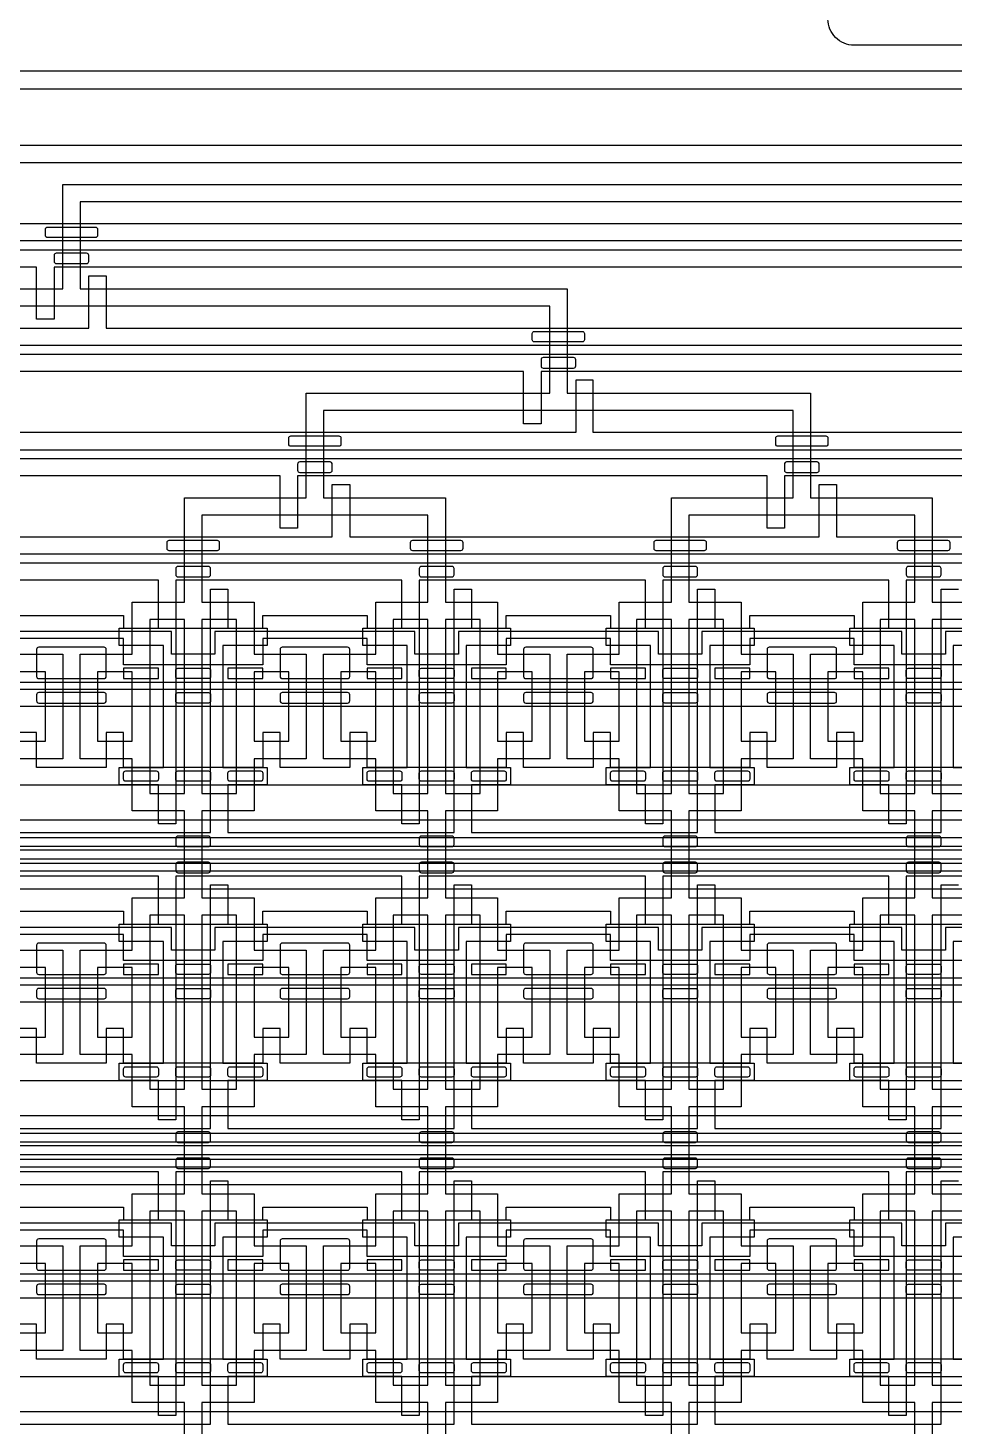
# Model space of a CAD drawing. Extents: x 0 to 194465, y -118660 to 40475.
# Drawn here: x 24062 to 29387, y 18188 to 26222 of the extents above; entities that cross this region are included whole.
import ezdxf

# ---------------------------------------------------------------- set-up
doc = ezdxf.new("R2010")
doc.units = 13
for name, color, linetype in [('Control 1 - Push up', 6, 'Continuous'), ('Control 2 - Push down', 1, 'Continuous'), ('Flow', 5, 'Continuous')]:
    doc.layers.add(name, color=color, linetype=linetype)

msp = doc.modelspace()

# ---------------------------------------------------------------- linework, layer by layer
at = {"layer": 'Control 1 - Push up'}
for points in [[(21212.5, 22846.1), (21812.5, 22846.1), (21812.5, 22773.1), (22612.5, 22773.1), (22612.5, 22846.1), (23212.5, 22846.1), (23212.5, 22773.1), (24012.5, 22773.1), (24012.5, 22846.1), (24612.5, 22846.1), (24612.5, 22773.1), (25412.5, 22773.1), (25412.5, 22846.1), (26012.5, 22846.1), (26012.5, 22773.1), (26812.5, 22773.1), (26812.5, 22846.1), (27412.5, 22846.1), (27412.5, 22773.1), (28212.5, 22773.1), (28212.5, 22846.1), (28812.5, 22846.1), (28812.5, 22773.1), (29612.5, 22773.1)], [(30487.5, 22753.1), (29337.5, 22753.1), (29337.5, 22623.1), (29087.5, 22623.1), (29087.5, 22753.1), (27937.5, 22753.1), (27937.5, 22623.1), (27687.5, 22623.1), (27687.5, 22753.1), (26537.5, 22753.1), (26537.5, 22623.1), (26287.5, 22623.1), (26287.5, 22753.1), (25137.5, 22753.1), (25137.5, 22623.1), (24887.5, 22623.1), (24887.5, 22753.1), (23737.5, 22753.1)], [(29612.5, 22563.1), (28812.5, 22563.1), (28812.5, 22713.1), (28212.5, 22713.1), (28212.5, 22563.1), (27412.5, 22563.1), (27412.5, 22713.1), (26812.5, 22713.1), (26812.5, 22563.1), (26012.5, 22563.1), (26012.5, 22713.1), (25412.5, 22713.1), (25412.5, 22563.1), (24612.5, 22563.1), (24612.5, 22713.1), (24012.5, 22713.1), (24012.5, 22563.1), (23212.5, 22563.1), (23212.5, 22713.1), (22612.5, 22713.1), (22612.5, 22563.1), (21812.5, 22563.1), (21812.5, 22713.1), (21212.5, 22713.1)], [(18062.5, 22463.1), (41862.5, 22463.1)], [(18162.5, 22423.1), (41762.5, 22423.1), (44962.5, 22423.1), (44962.5, 22323.1), (41662.5, 22323.1), (18262.5, 22323.1)], [(29612.5, 21973.1), (28812.5, 21973.1), (28812.5, 22173.1), (28712.5, 22173.1), (28712.5, 21973.1), (28312.5, 21973.1), (28312.5, 22173.1), (28212.5, 22173.1), (28212.5, 21973.1), (27412.5, 21973.1), (27412.5, 22173.1), (27312.5, 22173.1), (27312.5, 21973.1), (26912.5, 21973.1), (26912.5, 22173.1), (26812.5, 22173.1), (26812.5, 21973.1), (26012.5, 21973.1), (26012.5, 22173.1), (25912.5, 22173.1), (25912.5, 21973.1), (25512.5, 21973.1), (25512.5, 22173.1), (25412.5, 22173.1), (25412.5, 21973.1), (24612.5, 21973.1), (24612.5, 22173.1), (24512.5, 22173.1), (24512.5, 21973.1), (24112.5, 21973.1), (24112.5, 22173.1), (24012.5, 22173.1)], [(18462.5, 21873.1), (41262.5, 21873.1)], [(18462.5, 20173.1), (41962.5, 20173.1), (41962.5, 21670.6), (18462.5, 21670.6)], [(18362.5, 21570.6), (41862.5, 21570.6)], [(18262.5, 21520.6), (41762.5, 21520.6), (41762.5, 20623.1), (18262.5, 20623.1)], [(18062.5, 20763.1), (41562.5, 20763.1), (41562.5, 21376.1), (18062.5, 21376.1)], [(18162.5, 20723.1), (41662.5, 20723.1), (41662.5, 20723.1), (41662.5, 21420.6), (18162.5, 21420.6)], [(17962.5, 21276.1), (41462.5, 21276.1)], [(21212.5, 21146.1), (21812.5, 21146.1), (21812.5, 21073.1), (22612.5, 21073.1), (22612.5, 21146.1), (23212.5, 21146.1), (23212.5, 21073.1), (24012.5, 21073.1), (24012.5, 21146.1), (24612.5, 21146.1), (24612.5, 21073.1), (25412.5, 21073.1), (25412.5, 21146.1), (26012.5, 21146.1), (26012.5, 21073.1), (26812.5, 21073.1), (26812.5, 21146.1), (27412.5, 21146.1), (27412.5, 21073.1), (28212.5, 21073.1), (28212.5, 21146.1), (28812.5, 21146.1), (28812.5, 21073.1), (29612.5, 21073.1)], [(30487.5, 21053.1), (29337.5, 21053.1), (29337.5, 20923.1), (29087.5, 20923.1), (29087.5, 21053.1), (27937.5, 21053.1), (27937.5, 20923.1), (27687.5, 20923.1), (27687.5, 21053.1), (26537.5, 21053.1), (26537.5, 20923.1), (26287.5, 20923.1), (26287.5, 21053.1), (25137.5, 21053.1), (25137.5, 20923.1), (24887.5, 20923.1), (24887.5, 21053.1), (23737.5, 21053.1)], [(29612.5, 20863.1), (28812.5, 20863.1), (28812.5, 21013.1), (28212.5, 21013.1), (28212.5, 20863.1), (27412.5, 20863.1), (27412.5, 21013.1), (26812.5, 21013.1), (26812.5, 20863.1), (26012.5, 20863.1), (26012.5, 21013.1), (25412.5, 21013.1), (25412.5, 20863.1), (24612.5, 20863.1), (24612.5, 21013.1), (24012.5, 21013.1), (24012.5, 20863.1), (23212.5, 20863.1), (23212.5, 21013.1), (22612.5, 21013.1), (22612.5, 20863.1), (21812.5, 20863.1), (21812.5, 21013.1), (21212.5, 21013.1)], [(29612.5, 20273.1), (28812.5, 20273.1), (28812.5, 20473.1), (28712.5, 20473.1), (28712.5, 20273.1), (28312.5, 20273.1), (28312.5, 20473.1), (28212.5, 20473.1), (28212.5, 20273.1), (27412.5, 20273.1), (27412.5, 20473.1), (27312.5, 20473.1), (27312.5, 20273.1), (26912.5, 20273.1), (26912.5, 20473.1), (26812.5, 20473.1), (26812.5, 20273.1), (26012.5, 20273.1), (26012.5, 20473.1), (25912.5, 20473.1), (25912.5, 20273.1), (25512.5, 20273.1), (25512.5, 20473.1), (25412.5, 20473.1), (25412.5, 20273.1), (24612.5, 20273.1), (24612.5, 20473.1), (24512.5, 20473.1), (24512.5, 20273.1), (24112.5, 20273.1), (24112.5, 20473.1), (24012.5, 20473.1)], [(18462.5, 18473.1), (41962.5, 18473.1), (41962.5, 19970.6), (18462.5, 19970.6)], [(18362.5, 19870.6), (41862.5, 19870.6)], [(18262.5, 19820.6), (41762.5, 19820.6), (41762.5, 18923.1), (18262.5, 18923.1)], [(18162.5, 19023.1), (41662.5, 19023.1), (41662.5, 19720.6), (18162.5, 19720.6)], [(18062.5, 19063.1), (41562.5, 19063.1), (41562.5, 19063.1), (41562.5, 19676.1), (18062.5, 19676.1)], [(17962.5, 19576.1), (41462.5, 19576.1)], [(21212.5, 19446.1), (21812.5, 19446.1), (21812.5, 19373.1), (22612.5, 19373.1), (22612.5, 19446.1), (23212.5, 19446.1), (23212.5, 19373.1), (24012.5, 19373.1), (24012.5, 19446.1), (24612.5, 19446.1), (24612.5, 19373.1), (25412.5, 19373.1), (25412.5, 19446.1), (26012.5, 19446.1), (26012.5, 19373.1), (26812.5, 19373.1), (26812.5, 19446.1), (27412.5, 19446.1), (27412.5, 19373.1), (28212.5, 19373.1), (28212.5, 19446.1), (28812.5, 19446.1), (28812.5, 19373.1), (29612.5, 19373.1)], [(29612.5, 19163.1), (28812.5, 19163.1), (28812.5, 19313.1), (28212.5, 19313.1), (28212.5, 19163.1), (27412.5, 19163.1), (27412.5, 19313.1), (26812.5, 19313.1), (26812.5, 19163.1), (26012.5, 19163.1), (26012.5, 19313.1), (25412.5, 19313.1), (25412.5, 19163.1), (24612.5, 19163.1), (24612.5, 19313.1), (24012.5, 19313.1), (24012.5, 19163.1), (23212.5, 19163.1), (23212.5, 19313.1), (22612.5, 19313.1), (22612.5, 19163.1), (21812.5, 19163.1), (21812.5, 19313.1), (21212.5, 19313.1)], [(30487.5, 19353.1), (29337.5, 19353.1), (29337.5, 19223.1), (29087.5, 19223.1), (29087.5, 19353.1), (27937.5, 19353.1), (27937.5, 19223.1), (27687.5, 19223.1), (27687.5, 19353.1), (26537.5, 19353.1), (26537.5, 19223.1), (26287.5, 19223.1), (26287.5, 19353.1), (25137.5, 19353.1), (25137.5, 19223.1), (24887.5, 19223.1), (24887.5, 19353.1), (23737.5, 19353.1)], [(29612.5, 18573.1), (28812.5, 18573.1), (28812.5, 18773.1), (28712.5, 18773.1), (28712.5, 18573.1), (28312.5, 18573.1), (28312.5, 18773.1), (28212.5, 18773.1), (28212.5, 18573.1), (27412.5, 18573.1), (27412.5, 18773.1), (27312.5, 18773.1), (27312.5, 18573.1), (26912.5, 18573.1), (26912.5, 18773.1), (26812.5, 18773.1), (26812.5, 18573.1), (26012.5, 18573.1), (26012.5, 18773.1), (25912.5, 18773.1), (25912.5, 18573.1), (25512.5, 18573.1), (25512.5, 18773.1), (25412.5, 18773.1), (25412.5, 18573.1), (24612.5, 18573.1), (24612.5, 18773.1), (24512.5, 18773.1), (24512.5, 18573.1), (24112.5, 18573.1), (24112.5, 18773.1), (24012.5, 18773.1)], [(18462.5, 16773.1), (41962.5, 16773.1), (41962.5, 18270.6), (18462.5, 18270.6)]]:
    msp.add_lwpolyline(points, dxfattribs=at)
for points in [[(24512.5, 22650.6, 0.414214), (24500, 22663.1), (24125, 22663.1, 0.414214), (24112.5, 22650.6), (24112.5, 22495.6, 0.414214), (24125, 22483.1), (24500, 22483.1, 0.414214), (24512.5, 22495.6)], [(25912.5, 22650.6, 0.414214), (25900, 22663.1), (25525, 22663.1, 0.414214), (25512.5, 22650.6), (25512.5, 22495.6, 0.414214), (25525, 22483.1), (25900, 22483.1, 0.414214), (25912.5, 22495.6)], [(27312.5, 22650.6, 0.414214), (27300, 22663.1), (26925, 22663.1, 0.414214), (26912.5, 22650.6), (26912.5, 22495.6, 0.414214), (26925, 22483.1), (27300, 22483.1, 0.414214), (27312.5, 22495.6)], [(28712.5, 22650.6, 0.414214), (28700, 22663.1), (28325, 22663.1, 0.414214), (28312.5, 22650.6), (28312.5, 22495.6, 0.414214), (28325, 22483.1), (28700, 22483.1, 0.414214), (28712.5, 22495.6)], [(24925, 22483.1, -0.414214), (24912.5, 22495.6), (24912.5, 22530.6, -0.414214), (24925, 22543.1), (25100, 22543.1, -0.414214), (25112.5, 22530.6), (25112.5, 22495.6, -0.414214), (25100, 22483.1)], [(26325, 22483.1, -0.414214), (26312.5, 22495.6), (26312.5, 22530.6, -0.414214), (26325, 22543.1), (26500, 22543.1, -0.414214), (26512.5, 22530.6), (26512.5, 22495.6, -0.414214), (26500, 22483.1)], [(27725, 22483.1, -0.414214), (27712.5, 22495.6), (27712.5, 22530.6, -0.414214), (27725, 22543.1), (27900, 22543.1, -0.414214), (27912.5, 22530.6), (27912.5, 22495.6, -0.414214), (27900, 22483.1)], [(29125, 22483.1, -0.414214), (29112.5, 22495.6), (29112.5, 22530.6, -0.414214), (29125, 22543.1), (29300, 22543.1, -0.414214), (29312.5, 22530.6), (29312.5, 22495.6, -0.414214), (29300, 22483.1)], [(24125, 22343.1), (24500, 22343.1, 0.414214), (24512.5, 22355.6), (24512.5, 22390.6, 0.414214), (24500, 22403.1), (24125, 22403.1, 0.414214), (24112.5, 22390.6), (24112.5, 22355.6, 0.414214)], [(24925, 22343.1, -0.414214), (24912.5, 22355.6), (24912.5, 22390.6, -0.414214), (24925, 22403.1), (25100, 22403.1, -0.414214), (25112.5, 22390.6), (25112.5, 22355.6, -0.414214), (25100, 22343.1)], [(25525, 22343.1), (25900, 22343.1, 0.414214), (25912.5, 22355.6), (25912.5, 22390.6, 0.414214), (25900, 22403.1), (25525, 22403.1, 0.414214), (25512.5, 22390.6), (25512.5, 22355.6, 0.414214)], [(26325, 22343.1, -0.414214), (26312.5, 22355.6), (26312.5, 22390.6, -0.414214), (26325, 22403.1), (26500, 22403.1, -0.414214), (26512.5, 22390.6), (26512.5, 22355.6, -0.414214), (26500, 22343.1)], [(26925, 22343.1), (27300, 22343.1, 0.414214), (27312.5, 22355.6), (27312.5, 22390.6, 0.414214), (27300, 22403.1), (26925, 22403.1, 0.414214), (26912.5, 22390.6), (26912.5, 22355.6, 0.414214)], [(27725, 22343.1, -0.414214), (27712.5, 22355.6), (27712.5, 22390.6, -0.414214), (27725, 22403.1), (27900, 22403.1, -0.414214), (27912.5, 22390.6), (27912.5, 22355.6, -0.414214), (27900, 22343.1)], [(28325, 22343.1), (28700, 22343.1, 0.414214), (28712.5, 22355.6), (28712.5, 22390.6, 0.414214), (28700, 22403.1), (28325, 22403.1, 0.414214), (28312.5, 22390.6), (28312.5, 22355.6, 0.414214)], [(29125, 22343.1, -0.414214), (29112.5, 22355.6), (29112.5, 22390.6, -0.414214), (29125, 22403.1), (29300, 22403.1, -0.414214), (29312.5, 22390.6), (29312.5, 22355.6, -0.414214), (29300, 22343.1)], [(24625, 21893.1, -0.414214), (24612.5, 21905.6), (24612.5, 21940.6, -0.414214), (24625, 21953.1), (24800, 21953.1, -0.414214), (24812.5, 21940.6), (24812.5, 21905.6, -0.414214), (24800, 21893.1)], [(24925, 21893.1, -0.414214), (24912.5, 21905.6), (24912.5, 21940.6, -0.414214), (24925, 21953.1), (25100, 21953.1, -0.414214), (25112.5, 21940.6), (25112.5, 21905.6, -0.414214), (25100, 21893.1)], [(25225, 21893.1, -0.414214), (25212.5, 21905.6), (25212.5, 21940.6, -0.414214), (25225, 21953.1), (25400, 21953.1, -0.414214), (25412.5, 21940.6), (25412.5, 21905.6, -0.414214), (25400, 21893.1)], [(26025, 21893.1, -0.414214), (26012.5, 21905.6), (26012.5, 21940.6, -0.414214), (26025, 21953.1), (26200, 21953.1, -0.414214), (26212.5, 21940.6), (26212.5, 21905.6, -0.414214), (26200, 21893.1)], [(26325, 21893.1, -0.414214), (26312.5, 21905.6), (26312.5, 21940.6, -0.414214), (26325, 21953.1), (26500, 21953.1, -0.414214), (26512.5, 21940.6), (26512.5, 21905.6, -0.414214), (26500, 21893.1)], [(26625, 21893.1, -0.414214), (26612.5, 21905.6), (26612.5, 21940.6, -0.414214), (26625, 21953.1), (26800, 21953.1, -0.414214), (26812.5, 21940.6), (26812.5, 21905.6, -0.414214), (26800, 21893.1)], [(27425, 21893.1, -0.414214), (27412.5, 21905.6), (27412.5, 21940.6, -0.414214), (27425, 21953.1), (27600, 21953.1, -0.414214), (27612.5, 21940.6), (27612.5, 21905.6, -0.414214), (27600, 21893.1)], [(27725, 21893.1, -0.414214), (27712.5, 21905.6), (27712.5, 21940.6, -0.414214), (27725, 21953.1), (27900, 21953.1, -0.414214), (27912.5, 21940.6), (27912.5, 21905.6, -0.414214), (27900, 21893.1)], [(28025, 21893.1, -0.414214), (28012.5, 21905.6), (28012.5, 21940.6, -0.414214), (28025, 21953.1), (28200, 21953.1, -0.414214), (28212.5, 21940.6), (28212.5, 21905.6, -0.414214), (28200, 21893.1)], [(28825, 21893.1, -0.414214), (28812.5, 21905.6), (28812.5, 21940.6, -0.414214), (28825, 21953.1), (29000, 21953.1, -0.414214), (29012.5, 21940.6), (29012.5, 21905.6, -0.414214), (29000, 21893.1)], [(29125, 21893.1, -0.414214), (29112.5, 21905.6), (29112.5, 21940.6, -0.414214), (29125, 21953.1), (29300, 21953.1, -0.414214), (29312.5, 21940.6), (29312.5, 21905.6, -0.414214), (29300, 21893.1)], [(24512.5, 20950.6, 0.414214), (24500, 20963.1), (24125, 20963.1, 0.414214), (24112.5, 20950.6), (24112.5, 20795.6, 0.414214), (24125, 20783.1), (24500, 20783.1, 0.414214), (24512.5, 20795.6)], [(25912.5, 20950.6, 0.414214), (25900, 20963.1), (25525, 20963.1, 0.414214), (25512.5, 20950.6), (25512.5, 20795.6, 0.414214), (25525, 20783.1), (25900, 20783.1, 0.414214), (25912.5, 20795.6)], [(27312.5, 20950.6, 0.414214), (27300, 20963.1), (26925, 20963.1, 0.414214), (26912.5, 20950.6), (26912.5, 20795.6, 0.414214), (26925, 20783.1), (27300, 20783.1, 0.414214), (27312.5, 20795.6)], [(28712.5, 20950.6, 0.414214), (28700, 20963.1), (28325, 20963.1, 0.414214), (28312.5, 20950.6), (28312.5, 20795.6, 0.414214), (28325, 20783.1), (28700, 20783.1, 0.414214), (28712.5, 20795.6)], [(24925, 20783.1, -0.414214), (24912.5, 20795.6), (24912.5, 20830.6, -0.414214), (24925, 20843.1), (25100, 20843.1, -0.414214), (25112.5, 20830.6), (25112.5, 20795.6, -0.414214), (25100, 20783.1)], [(26325, 20783.1, -0.414214), (26312.5, 20795.6), (26312.5, 20830.6, -0.414214), (26325, 20843.1), (26500, 20843.1, -0.414214), (26512.5, 20830.6), (26512.5, 20795.6, -0.414214), (26500, 20783.1)], [(27725, 20783.1, -0.414214), (27712.5, 20795.6), (27712.5, 20830.6, -0.414214), (27725, 20843.1), (27900, 20843.1, -0.414214), (27912.5, 20830.6), (27912.5, 20795.6, -0.414214), (27900, 20783.1)], [(29125, 20783.1, -0.414214), (29112.5, 20795.6), (29112.5, 20830.6, -0.414214), (29125, 20843.1), (29300, 20843.1, -0.414214), (29312.5, 20830.6), (29312.5, 20795.6, -0.414214), (29300, 20783.1)], [(24125, 20643.1), (24500, 20643.1, 0.414214), (24512.5, 20655.6), (24512.5, 20690.6, 0.414214), (24500, 20703.1), (24125, 20703.1, 0.414214), (24112.5, 20690.6), (24112.5, 20655.6, 0.414214)], [(24925, 20643.1, -0.414214), (24912.5, 20655.6), (24912.5, 20690.6, -0.414214), (24925, 20703.1), (25100, 20703.1, -0.414214), (25112.5, 20690.6), (25112.5, 20655.6, -0.414214), (25100, 20643.1)], [(25525, 20643.1), (25900, 20643.1, 0.414214), (25912.5, 20655.6), (25912.5, 20690.6, 0.414214), (25900, 20703.1), (25525, 20703.1, 0.414214), (25512.5, 20690.6), (25512.5, 20655.6, 0.414214)], [(26325, 20643.1, -0.414214), (26312.5, 20655.6), (26312.5, 20690.6, -0.414214), (26325, 20703.1), (26500, 20703.1, -0.414214), (26512.5, 20690.6), (26512.5, 20655.6, -0.414214), (26500, 20643.1)], [(26925, 20643.1), (27300, 20643.1, 0.414214), (27312.5, 20655.6), (27312.5, 20690.6, 0.414214), (27300, 20703.1), (26925, 20703.1, 0.414214), (26912.5, 20690.6), (26912.5, 20655.6, 0.414214)], [(27725, 20643.1, -0.414214), (27712.5, 20655.6), (27712.5, 20690.6, -0.414214), (27725, 20703.1), (27900, 20703.1, -0.414214), (27912.5, 20690.6), (27912.5, 20655.6, -0.414214), (27900, 20643.1)], [(28325, 20643.1), (28700, 20643.1, 0.414214), (28712.5, 20655.6), (28712.5, 20690.6, 0.414214), (28700, 20703.1), (28325, 20703.1, 0.414214), (28312.5, 20690.6), (28312.5, 20655.6, 0.414214)], [(29125, 20643.1, -0.414214), (29112.5, 20655.6), (29112.5, 20690.6, -0.414214), (29125, 20703.1), (29300, 20703.1, -0.414214), (29312.5, 20690.6), (29312.5, 20655.6, -0.414214), (29300, 20643.1)], [(24625, 20193.1, -0.414214), (24612.5, 20205.6), (24612.5, 20240.6, -0.414214), (24625, 20253.1), (24800, 20253.1, -0.414214), (24812.5, 20240.6), (24812.5, 20205.6, -0.414214), (24800, 20193.1)], [(24925, 20193.1, -0.414214), (24912.5, 20205.6), (24912.5, 20240.6, -0.414214), (24925, 20253.1), (25100, 20253.1, -0.414214), (25112.5, 20240.6), (25112.5, 20205.6, -0.414214), (25100, 20193.1)], [(25225, 20193.1, -0.414214), (25212.5, 20205.6), (25212.5, 20240.6, -0.414214), (25225, 20253.1), (25400, 20253.1, -0.414214), (25412.5, 20240.6), (25412.5, 20205.6, -0.414214), (25400, 20193.1)], [(26025, 20193.1, -0.414214), (26012.5, 20205.6), (26012.5, 20240.6, -0.414214), (26025, 20253.1), (26200, 20253.1, -0.414214), (26212.5, 20240.6), (26212.5, 20205.6, -0.414214), (26200, 20193.1)], [(26325, 20193.1, -0.414214), (26312.5, 20205.6), (26312.5, 20240.6, -0.414214), (26325, 20253.1), (26500, 20253.1, -0.414214), (26512.5, 20240.6), (26512.5, 20205.6, -0.414214), (26500, 20193.1)], [(26625, 20193.1, -0.414214), (26612.5, 20205.6), (26612.5, 20240.6, -0.414214), (26625, 20253.1), (26800, 20253.1, -0.414214), (26812.5, 20240.6), (26812.5, 20205.6, -0.414214), (26800, 20193.1)], [(27425, 20193.1, -0.414214), (27412.5, 20205.6), (27412.5, 20240.6, -0.414214), (27425, 20253.1), (27600, 20253.1, -0.414214), (27612.5, 20240.6), (27612.5, 20205.6, -0.414214), (27600, 20193.1)], [(27725, 20193.1, -0.414214), (27712.5, 20205.6), (27712.5, 20240.6, -0.414214), (27725, 20253.1), (27900, 20253.1, -0.414214), (27912.5, 20240.6), (27912.5, 20205.6, -0.414214), (27900, 20193.1)], [(28025, 20193.1, -0.414214), (28012.5, 20205.6), (28012.5, 20240.6, -0.414214), (28025, 20253.1), (28200, 20253.1, -0.414214), (28212.5, 20240.6), (28212.5, 20205.6, -0.414214), (28200, 20193.1)], [(28825, 20193.1, -0.414214), (28812.5, 20205.6), (28812.5, 20240.6, -0.414214), (28825, 20253.1), (29000, 20253.1, -0.414214), (29012.5, 20240.6), (29012.5, 20205.6, -0.414214), (29000, 20193.1)], [(29125, 20193.1, -0.414214), (29112.5, 20205.6), (29112.5, 20240.6, -0.414214), (29125, 20253.1), (29300, 20253.1, -0.414214), (29312.5, 20240.6), (29312.5, 20205.6, -0.414214), (29300, 20193.1)], [(24512.5, 19250.6, 0.414214), (24500, 19263.1), (24125, 19263.1, 0.414214), (24112.5, 19250.6), (24112.5, 19095.6, 0.414214), (24125, 19083.1), (24500, 19083.1, 0.414214), (24512.5, 19095.6)], [(25912.5, 19250.6, 0.414214), (25900, 19263.1), (25525, 19263.1, 0.414214), (25512.5, 19250.6), (25512.5, 19095.6, 0.414214), (25525, 19083.1), (25900, 19083.1, 0.414214), (25912.5, 19095.6)], [(27312.5, 19250.6, 0.414214), (27300, 19263.1), (26925, 19263.1, 0.414214), (26912.5, 19250.6), (26912.5, 19095.6, 0.414214), (26925, 19083.1), (27300, 19083.1, 0.414214), (27312.5, 19095.6)], [(28712.5, 19250.6, 0.414214), (28700, 19263.1), (28325, 19263.1, 0.414214), (28312.5, 19250.6), (28312.5, 19095.6, 0.414214), (28325, 19083.1), (28700, 19083.1, 0.414214), (28712.5, 19095.6)], [(24925, 19083.1, -0.414214), (24912.5, 19095.6), (24912.5, 19130.6, -0.414214), (24925, 19143.1), (25100, 19143.1, -0.414214), (25112.5, 19130.6), (25112.5, 19095.6, -0.414214), (25100, 19083.1)], [(26325, 19083.1, -0.414214), (26312.5, 19095.6), (26312.5, 19130.6, -0.414214), (26325, 19143.1), (26500, 19143.1, -0.414214), (26512.5, 19130.6), (26512.5, 19095.6, -0.414214), (26500, 19083.1)], [(27725, 19083.1, -0.414214), (27712.5, 19095.6), (27712.5, 19130.6, -0.414214), (27725, 19143.1), (27900, 19143.1, -0.414214), (27912.5, 19130.6), (27912.5, 19095.6, -0.414214), (27900, 19083.1)], [(29125, 19083.1, -0.414214), (29112.5, 19095.6), (29112.5, 19130.6, -0.414214), (29125, 19143.1), (29300, 19143.1, -0.414214), (29312.5, 19130.6), (29312.5, 19095.6, -0.414214), (29300, 19083.1)], [(24125, 18943.1), (24500, 18943.1, 0.414214), (24512.5, 18955.6), (24512.5, 18990.6, 0.414214), (24500, 19003.1), (24125, 19003.1, 0.414214), (24112.5, 18990.6), (24112.5, 18955.6, 0.414214)], [(24925, 18943.1, -0.414214), (24912.5, 18955.6), (24912.5, 18990.6, -0.414214), (24925, 19003.1), (25100, 19003.1, -0.414214), (25112.5, 18990.6), (25112.5, 18955.6, -0.414214), (25100, 18943.1)], [(25525, 18943.1), (25900, 18943.1, 0.414214), (25912.5, 18955.6), (25912.5, 18990.6, 0.414214), (25900, 19003.1), (25525, 19003.1, 0.414214), (25512.5, 18990.6), (25512.5, 18955.6, 0.414214)], [(26325, 18943.1, -0.414214), (26312.5, 18955.6), (26312.5, 18990.6, -0.414214), (26325, 19003.1), (26500, 19003.1, -0.414214), (26512.5, 18990.6), (26512.5, 18955.6, -0.414214), (26500, 18943.1)], [(26925, 18943.1), (27300, 18943.1, 0.414214), (27312.5, 18955.6), (27312.5, 18990.6, 0.414214), (27300, 19003.1), (26925, 19003.1, 0.414214), (26912.5, 18990.6), (26912.5, 18955.6, 0.414214)], [(27725, 18943.1, -0.414214), (27712.5, 18955.6), (27712.5, 18990.6, -0.414214), (27725, 19003.1), (27900, 19003.1, -0.414214), (27912.5, 18990.6), (27912.5, 18955.6, -0.414214), (27900, 18943.1)], [(28325, 18943.1), (28700, 18943.1, 0.414214), (28712.5, 18955.6), (28712.5, 18990.6, 0.414214), (28700, 19003.1), (28325, 19003.1, 0.414214), (28312.5, 18990.6), (28312.5, 18955.6, 0.414214)], [(29125, 18943.1, -0.414214), (29112.5, 18955.6), (29112.5, 18990.6, -0.414214), (29125, 19003.1), (29300, 19003.1, -0.414214), (29312.5, 18990.6), (29312.5, 18955.6, -0.414214), (29300, 18943.1)], [(24625, 18493.1, -0.414214), (24612.5, 18505.6), (24612.5, 18540.6, -0.414214), (24625, 18553.1), (24800, 18553.1, -0.414214), (24812.5, 18540.6), (24812.5, 18505.6, -0.414214), (24800, 18493.1)], [(24925, 18493.1, -0.414214), (24912.5, 18505.6), (24912.5, 18540.6, -0.414214), (24925, 18553.1), (25100, 18553.1, -0.414214), (25112.5, 18540.6), (25112.5, 18505.6, -0.414214), (25100, 18493.1)], [(25225, 18493.1, -0.414214), (25212.5, 18505.6), (25212.5, 18540.6, -0.414214), (25225, 18553.1), (25400, 18553.1, -0.414214), (25412.5, 18540.6), (25412.5, 18505.6, -0.414214), (25400, 18493.1)], [(26025, 18493.1, -0.414214), (26012.5, 18505.6), (26012.5, 18540.6, -0.414214), (26025, 18553.1), (26200, 18553.1, -0.414214), (26212.5, 18540.6), (26212.5, 18505.6, -0.414214), (26200, 18493.1)], [(26325, 18493.1, -0.414214), (26312.5, 18505.6), (26312.5, 18540.6, -0.414214), (26325, 18553.1), (26500, 18553.1, -0.414214), (26512.5, 18540.6), (26512.5, 18505.6, -0.414214), (26500, 18493.1)], [(26625, 18493.1, -0.414214), (26612.5, 18505.6), (26612.5, 18540.6, -0.414214), (26625, 18553.1), (26800, 18553.1, -0.414214), (26812.5, 18540.6), (26812.5, 18505.6, -0.414214), (26800, 18493.1)], [(27425, 18493.1, -0.414214), (27412.5, 18505.6), (27412.5, 18540.6, -0.414214), (27425, 18553.1), (27600, 18553.1, -0.414214), (27612.5, 18540.6), (27612.5, 18505.6, -0.414214), (27600, 18493.1)], [(27725, 18493.1, -0.414214), (27712.5, 18505.6), (27712.5, 18540.6, -0.414214), (27725, 18553.1), (27900, 18553.1, -0.414214), (27912.5, 18540.6), (27912.5, 18505.6, -0.414214), (27900, 18493.1)], [(28025, 18493.1, -0.414214), (28012.5, 18505.6), (28012.5, 18540.6, -0.414214), (28025, 18553.1), (28200, 18553.1, -0.414214), (28212.5, 18540.6), (28212.5, 18505.6, -0.414214), (28200, 18493.1)], [(28825, 18493.1, -0.414214), (28812.5, 18505.6), (28812.5, 18540.6, -0.414214), (28825, 18553.1), (29000, 18553.1, -0.414214), (29012.5, 18540.6), (29012.5, 18505.6, -0.414214), (29000, 18493.1)], [(29125, 18493.1, -0.414214), (29112.5, 18505.6), (29112.5, 18540.6, -0.414214), (29125, 18553.1), (29300, 18553.1, -0.414214), (29312.5, 18540.6), (29312.5, 18505.6, -0.414214), (29300, 18493.1)]]:
    msp.add_lwpolyline(points, format="xyb", close=True, dxfattribs=at)
for points in [[(24812.5, 22543.1), (24612.5, 22543.1), (24612.5, 22483.1), (24812.5, 22483.1)], [(25412.5, 22543.1), (25212.5, 22543.1), (25212.5, 22483.1), (25412.5, 22483.1)], [(26212.5, 22543.1), (26012.5, 22543.1), (26012.5, 22483.1), (26212.5, 22483.1)], [(26812.5, 22543.1), (26612.5, 22543.1), (26612.5, 22483.1), (26812.5, 22483.1)], [(27612.5, 22543.1), (27412.5, 22543.1), (27412.5, 22483.1), (27612.5, 22483.1)], [(28212.5, 22543.1), (28012.5, 22543.1), (28012.5, 22483.1), (28212.5, 22483.1)], [(29012.5, 22543.1), (28812.5, 22543.1), (28812.5, 22483.1), (29012.5, 22483.1)], [(24812.5, 20843.1), (24612.5, 20843.1), (24612.5, 20783.1), (24812.5, 20783.1)], [(25412.5, 20843.1), (25212.5, 20843.1), (25212.5, 20783.1), (25412.5, 20783.1)], [(26212.5, 20843.1), (26012.5, 20843.1), (26012.5, 20783.1), (26212.5, 20783.1)], [(26812.5, 20843.1), (26612.5, 20843.1), (26612.5, 20783.1), (26812.5, 20783.1)], [(27612.5, 20843.1), (27412.5, 20843.1), (27412.5, 20783.1), (27612.5, 20783.1)], [(28212.5, 20843.1), (28012.5, 20843.1), (28012.5, 20783.1), (28212.5, 20783.1)], [(29012.5, 20843.1), (28812.5, 20843.1), (28812.5, 20783.1), (29012.5, 20783.1)], [(24812.5, 19143.1), (24612.5, 19143.1), (24612.5, 19083.1), (24812.5, 19083.1)], [(25412.5, 19143.1), (25212.5, 19143.1), (25212.5, 19083.1), (25412.5, 19083.1)], [(26212.5, 19143.1), (26012.5, 19143.1), (26012.5, 19083.1), (26212.5, 19083.1)], [(26812.5, 19143.1), (26612.5, 19143.1), (26612.5, 19083.1), (26812.5, 19083.1)], [(27612.5, 19143.1), (27412.5, 19143.1), (27412.5, 19083.1), (27612.5, 19083.1)], [(28212.5, 19143.1), (28012.5, 19143.1), (28012.5, 19083.1), (28212.5, 19083.1)], [(29012.5, 19143.1), (28812.5, 19143.1), (28812.5, 19083.1), (29012.5, 19083.1)]]:
    msp.add_lwpolyline(points, close=True, dxfattribs=at)
at = {"layer": 'Control 2 - Push down'}
for points in [[(41962.5, 25873.1), (41962.5, 25973.1), (29812.5, 25973.1), (29812.5, 26323.1), (29712.5, 26323.1), (29712.5, 25973.1), (14832.5, 25973.1), (14832.5, 20773.1), (11590.7, 20773.1), (11590.7, 20673.1), (14932.5, 20673.1), (14932.5, 25873.1)], [(44962.5, 25448.1), (29812.5, 25448.1), (29812.5, 25148.1), (29712.5, 25148.1), (29712.5, 25448.1), (17032.5, 25448.1), (17032.5, 7273.1), (29712.5, 7273.1), (29712.5, 7573.1), (29812.5, 7573.1), (29812.5, 7273.1), (30462.5, 7273.1), (30462.5, 7173.1), (16932.5, 7173.1), (16932.5, 25548.1), (44962.5, 25548.1)], [(17232.5, 24998.1), (17232.5, 7723.1), (36062.5, 7723.1), (36062.5, 7623.1), (30112.5, 7623.1), (30112.5, 7323.1), (30012.5, 7323.1), (30012.5, 7623.1), (17132.5, 7623.1), (17132.5, 25098.1), (30012.5, 25098.1), (30012.5, 25398.1), (30112.5, 25398.1), (30112.5, 25098.1), (44962.5, 25098.1), (44962.5, 24998.1)], [(35412.5, 24848.1), (35412.5, 24548.1), (35312.5, 24548.1), (35312.5, 24848.1), (24212.5, 24848.1), (24212.5, 24548.1), (24112.5, 24548.1), (24112.5, 24848.1), (17432.5, 24848.1), (17432.5, 7873.1), (24112.5, 7873.1), (24112.5, 8173.1), (24212.5, 8173.1), (24212.5, 7873.1), (35312.5, 7873.1), (35312.5, 8173.1), (35412.5, 8173.1), (35412.5, 7873.1), (36062.5, 7873.1), (36062.5, 7773.1), (17332.5, 7773.1), (17332.5, 24948.1), (44962.5, 24948.1), (44962.5, 24848.1)], [(17632.5, 24398.1), (17632.5, 8323.1), (38862.5, 8323.1), (38862.5, 8223.1), (35712.5, 8223.1), (35712.5, 7923.1), (35612.5, 7923.1), (35612.5, 8223.1), (24512.5, 8223.1), (24512.5, 7923.1), (24412.5, 7923.1), (24412.5, 8223.1), (17532.5, 8223.1), (17532.5, 24498.1), (24412.5, 24498.1), (24412.5, 24798.1), (24512.5, 24798.1), (24512.5, 24498.1), (35612.5, 24498.1), (35612.5, 24798.1), (35712.5, 24798.1), (35712.5, 24498.1), (44962.5, 24498.1), (44962.5, 24398.1)]]:
    msp.add_lwpolyline(points, close=True, dxfattribs=at)
for points in [[(24162.5, 25030.6), (24162.5, 25065.6, -0.414214), (24175, 25078.1), (24450, 25078.1, -0.414214), (24462.5, 25065.6), (24462.5, 25030.6, -0.414214), (24450, 25018.1), (24175, 25018.1, -0.414214)], [(24400, 24928.1), (24225, 24928.1, 0.414214), (24212.5, 24915.6), (24212.5, 24880.6, 0.414214), (24225, 24868.1), (24400, 24868.1, 0.414214), (24412.5, 24880.6), (24412.5, 24915.6, 0.414214)], [(26962.5, 24430.6), (26962.5, 24465.6, -0.414214), (26975, 24478.1), (27250, 24478.1, -0.414214), (27262.5, 24465.6), (27262.5, 24430.6, -0.414214), (27250, 24418.1), (26975, 24418.1, -0.414214)], [(27200, 24328.1), (27025, 24328.1, 0.414214), (27012.5, 24315.6), (27012.5, 24280.6, 0.414214), (27025, 24268.1), (27200, 24268.1, 0.414214), (27212.5, 24280.6), (27212.5, 24315.6, 0.414214)], [(25562.5, 23830.6), (25562.5, 23865.6, -0.414214), (25575, 23878.1), (25850, 23878.1, -0.414214), (25862.5, 23865.6), (25862.5, 23830.6, -0.414214), (25850, 23818.1), (25575, 23818.1, -0.414214)], [(28362.5, 23830.6), (28362.5, 23865.6, -0.414214), (28375, 23878.1), (28650, 23878.1, -0.414214), (28662.5, 23865.6), (28662.5, 23830.6, -0.414214), (28650, 23818.1), (28375, 23818.1, -0.414214)], [(25800, 23728.1), (25625, 23728.1, 0.414214), (25612.5, 23715.6), (25612.5, 23680.6, 0.414214), (25625, 23668.1), (25800, 23668.1, 0.414214), (25812.5, 23680.6), (25812.5, 23715.6, 0.414214)], [(28600, 23728.1), (28425, 23728.1, 0.414214), (28412.5, 23715.6), (28412.5, 23680.6, 0.414214), (28425, 23668.1), (28600, 23668.1, 0.414214), (28612.5, 23680.6), (28612.5, 23715.6, 0.414214)], [(24862.5, 23230.6), (24862.5, 23265.6, -0.414214), (24875, 23278.1), (25150, 23278.1, -0.414214), (25162.5, 23265.6), (25162.5, 23230.6, -0.414214), (25150, 23218.1), (24875, 23218.1, -0.414214)], [(26262.5, 23230.6), (26262.5, 23265.6, -0.414214), (26275, 23278.1), (26550, 23278.1, -0.414214), (26562.5, 23265.6), (26562.5, 23230.6, -0.414214), (26550, 23218.1), (26275, 23218.1, -0.414214)], [(27662.5, 23230.6), (27662.5, 23265.6, -0.414214), (27675, 23278.1), (27950, 23278.1, -0.414214), (27962.5, 23265.6), (27962.5, 23230.6, -0.414214), (27950, 23218.1), (27675, 23218.1, -0.414214)], [(29062.5, 23230.6), (29062.5, 23265.6, -0.414214), (29075, 23278.1), (29350, 23278.1, -0.414214), (29362.5, 23265.6), (29362.5, 23230.6, -0.414214), (29350, 23218.1), (29075, 23218.1, -0.414214)], [(25100, 23128.1), (24925, 23128.1, 0.414214), (24912.5, 23115.6), (24912.5, 23080.6, 0.414214), (24925, 23068.1), (25100, 23068.1, 0.414214), (25112.5, 23080.6), (25112.5, 23115.6, 0.414214)], [(26500, 23128.1), (26325, 23128.1, 0.414214), (26312.5, 23115.6), (26312.5, 23080.6, 0.414214), (26325, 23068.1), (26500, 23068.1, 0.414214), (26512.5, 23080.6), (26512.5, 23115.6, 0.414214)], [(27900, 23128.1), (27725, 23128.1, 0.414214), (27712.5, 23115.6), (27712.5, 23080.6, 0.414214), (27725, 23068.1), (27900, 23068.1, 0.414214), (27912.5, 23080.6), (27912.5, 23115.6, 0.414214)], [(29300, 23128.1), (29125, 23128.1, 0.414214), (29112.5, 23115.6), (29112.5, 23080.6, 0.414214), (29125, 23068.1), (29300, 23068.1, 0.414214), (29312.5, 23080.6), (29312.5, 23115.6, 0.414214)], [(25100, 21578.1), (24925, 21578.1, 0.414214), (24912.5, 21565.6), (24912.5, 21530.6, 0.414214), (24925, 21518.1), (25100, 21518.1, 0.414214), (25112.5, 21530.6), (25112.5, 21565.6, 0.414214)], [(26500, 21578.1), (26325, 21578.1, 0.414214), (26312.5, 21565.6), (26312.5, 21530.6, 0.414214), (26325, 21518.1), (26500, 21518.1, 0.414214), (26512.5, 21530.6), (26512.5, 21565.6, 0.414214)], [(27900, 21578.1), (27725, 21578.1, 0.414214), (27712.5, 21565.6), (27712.5, 21530.6, 0.414214), (27725, 21518.1), (27900, 21518.1, 0.414214), (27912.5, 21530.6), (27912.5, 21565.6, 0.414214)], [(29300, 21578.1), (29125, 21578.1, 0.414214), (29112.5, 21565.6), (29112.5, 21530.6, 0.414214), (29125, 21518.1), (29300, 21518.1, 0.414214), (29312.5, 21530.6), (29312.5, 21565.6, 0.414214)], [(25100, 21428.1), (24925, 21428.1, 0.414214), (24912.5, 21415.6), (24912.5, 21380.6, 0.414214), (24925, 21368.1), (25100, 21368.1, 0.414214), (25112.5, 21380.6), (25112.5, 21415.6, 0.414214)], [(26500, 21428.1), (26325, 21428.1, 0.414214), (26312.5, 21415.6), (26312.5, 21380.6, 0.414214), (26325, 21368.1), (26500, 21368.1, 0.414214), (26512.5, 21380.6), (26512.5, 21415.6, 0.414214)], [(27900, 21428.1), (27725, 21428.1, 0.414214), (27712.5, 21415.6), (27712.5, 21380.6, 0.414214), (27725, 21368.1), (27900, 21368.1, 0.414214), (27912.5, 21380.6), (27912.5, 21415.6, 0.414214)], [(29300, 21428.1), (29125, 21428.1, 0.414214), (29112.5, 21415.6), (29112.5, 21380.6, 0.414214), (29125, 21368.1), (29300, 21368.1, 0.414214), (29312.5, 21380.6), (29312.5, 21415.6, 0.414214)], [(25100, 19878.1), (24925, 19878.1, 0.414214), (24912.5, 19865.6), (24912.5, 19830.6, 0.414214), (24925, 19818.1), (25100, 19818.1, 0.414214), (25112.5, 19830.6), (25112.5, 19865.6, 0.414214)], [(26500, 19878.1), (26325, 19878.1, 0.414214), (26312.5, 19865.6), (26312.5, 19830.6, 0.414214), (26325, 19818.1), (26500, 19818.1, 0.414214), (26512.5, 19830.6), (26512.5, 19865.6, 0.414214)], [(27900, 19878.1), (27725, 19878.1, 0.414214), (27712.5, 19865.6), (27712.5, 19830.6, 0.414214), (27725, 19818.1), (27900, 19818.1, 0.414214), (27912.5, 19830.6), (27912.5, 19865.6, 0.414214)], [(29300, 19878.1), (29125, 19878.1, 0.414214), (29112.5, 19865.6), (29112.5, 19830.6, 0.414214), (29125, 19818.1), (29300, 19818.1, 0.414214), (29312.5, 19830.6), (29312.5, 19865.6, 0.414214)], [(25100, 19728.1), (24925, 19728.1, 0.414214), (24912.5, 19715.6), (24912.5, 19680.6, 0.414214), (24925, 19668.1), (25100, 19668.1, 0.414214), (25112.5, 19680.6), (25112.5, 19715.6, 0.414214)], [(26500, 19728.1), (26325, 19728.1, 0.414214), (26312.5, 19715.6), (26312.5, 19680.6, 0.414214), (26325, 19668.1), (26500, 19668.1, 0.414214), (26512.5, 19680.6), (26512.5, 19715.6, 0.414214)], [(27900, 19728.1), (27725, 19728.1, 0.414214), (27712.5, 19715.6), (27712.5, 19680.6, 0.414214), (27725, 19668.1), (27900, 19668.1, 0.414214), (27912.5, 19680.6), (27912.5, 19715.6, 0.414214)], [(29300, 19728.1), (29125, 19728.1, 0.414214), (29112.5, 19715.6), (29112.5, 19680.6, 0.414214), (29125, 19668.1), (29300, 19668.1, 0.414214), (29312.5, 19680.6), (29312.5, 19715.6, 0.414214)]]:
    msp.add_lwpolyline(points, format="xyb", close=True, dxfattribs=at)
for points in [[(17732.5, 24348.1), (44962.5, 24348.1), (44962.5, 24248.1), (38212.5, 24248.1), (38212.5, 23948.1), (38112.5, 23948.1), (38112.5, 24248.1), (32612.5, 24248.1), (32612.5, 23948.1), (32512.5, 23948.1), (32512.5, 24248.1), (27012.5, 24248.1), (27012.5, 23948.1), (26912.5, 23948.1), (26912.5, 24248.1), (21412.5, 24248.1), (21412.5, 23948.1), (21312.5, 23948.1), (21312.5, 24248.1), (17832.5, 24248.1)], [(18032.5, 23798.1), (44962.5, 23798.1), (44962.5, 23898.1), (38512.5, 23898.1), (38512.5, 24198.1), (38412.5, 24198.1), (38412.5, 23898.1), (32912.5, 23898.1), (32912.5, 24198.1), (32812.5, 24198.1), (32812.5, 23898.1), (27312.5, 23898.1), (27312.5, 24198.1), (27212.5, 24198.1), (27212.5, 23898.1), (21712.5, 23898.1), (21712.5, 24198.1), (21612.5, 24198.1), (21612.5, 23898.1), (17932.5, 23898.1)], [(18132.5, 23748.1), (44962.5, 23748.1)], [(36712.5, 23648.1), (34012.5, 23648.1), (34012.5, 23348.1), (33912.5, 23348.1), (33912.5, 23648.1), (31212.5, 23648.1), (31212.5, 23348.1), (31112.5, 23348.1), (31112.5, 23648.1), (28412.5, 23648.1), (28412.5, 23348.1), (28312.5, 23348.1), (28312.5, 23648.1), (25612.5, 23648.1), (25612.5, 23348.1), (25512.5, 23348.1), (25512.5, 23648.1), (22812.5, 23648.1), (22812.5, 23348.1), (22712.5, 23348.1), (22712.5, 23648.1), (20012.5, 23648.1)], [(20312.5, 23298.1), (23012.5, 23298.1), (23012.5, 23598.1), (23112.5, 23598.1), (23112.5, 23298.1), (25812.5, 23298.1), (25812.5, 23598.1), (25912.5, 23598.1), (25912.5, 23298.1), (28612.5, 23298.1), (28612.5, 23598.1), (28712.5, 23598.1), (28712.5, 23298.1), (31412.5, 23298.1), (31412.5, 23598.1), (31512.5, 23598.1), (31512.5, 23298.1), (34212.5, 23298.1), (34212.5, 23598.1), (34312.5, 23598.1), (34312.5, 23298.1), (37012.5, 23298.1)], [(44962.5, 23198.1), (18432.5, 23198.1)], [(19212.5, 23148.1), (44962.5, 23148.1)], [(30412.5, 23048.1), (29112.5, 23048.1), (29112.5, 21648.1), (29012.5, 21648.1), (29012.5, 21873.1), (28787.5, 21873.1), (28787.5, 21973.1), (29042.5, 21973.1), (29042.5, 22673.1), (28787.5, 22673.1), (28787.5, 22773.1), (29012.5, 22773.1), (29012.5, 23048.1), (27712.5, 23048.1), (27712.5, 21648.1), (27612.5, 21648.1), (27612.5, 21873.1), (27387.5, 21873.1), (27387.5, 21973.1), (27642.5, 21973.1), (27642.5, 22673.1), (27387.5, 22673.1), (27387.5, 22773.1), (27612.5, 22773.1), (27612.5, 23048.1), (26312.5, 23048.1), (26312.5, 21648.1), (26212.5, 21648.1), (26212.5, 21873.1), (25987.5, 21873.1), (25987.5, 21973.1), (26242.5, 21973.1), (26242.5, 22673.1), (25987.5, 22673.1), (25987.5, 22773.1), (26212.5, 22773.1), (26212.5, 23048.1), (24912.5, 23048.1), (24912.5, 21648.1), (24812.5, 21648.1), (24812.5, 21873.1), (24587.5, 21873.1), (24587.5, 21973.1), (24842.5, 21973.1), (24842.5, 22673.1), (24587.5, 22673.1), (24587.5, 22773.1), (24812.5, 22773.1), (24812.5, 23048.1), (23512.5, 23048.1)], [(23812.5, 21598.1), (25112.5, 21598.1), (25112.5, 22998.1), (25212.5, 22998.1), (25212.5, 22773.1), (25437.5, 22773.1), (25437.5, 22673.1), (25182.5, 22673.1), (25182.5, 21973.1), (25437.5, 21973.1), (25437.5, 21873.1), (25212.5, 21873.1), (25212.5, 21598.1), (26512.5, 21598.1), (26512.5, 22998.1), (26612.5, 22998.1), (26612.5, 22773.1), (26837.5, 22773.1), (26837.5, 22673.1), (26582.5, 22673.1), (26582.5, 21973.1), (26837.5, 21973.1), (26837.5, 21873.1), (26612.5, 21873.1), (26612.5, 21598.1), (27912.5, 21598.1), (27912.5, 22998.1), (28012.5, 22998.1), (28012.5, 22773.1), (28237.5, 22773.1), (28237.5, 22673.1), (27982.5, 22673.1), (27982.5, 21973.1), (28237.5, 21973.1), (28237.5, 21873.1), (28012.5, 21873.1), (28012.5, 21598.1), (29312.5, 21598.1), (29312.5, 22998.1), (29412.5, 22998.1)], [(29637.5, 22673.1), (29382.5, 22673.1), (29382.5, 21973.1), (29637.5, 21973.1)], [(44962.5, 21498.1), (19512.5, 21498.1)], [(19212.5, 21448.1), (44962.5, 21448.1)], [(30412.5, 21348.1), (29112.5, 21348.1), (29112.5, 19948.1), (29012.5, 19948.1), (29012.5, 20173.1), (28787.5, 20173.1), (28787.5, 20273.1), (29042.5, 20273.1), (29042.5, 20973.1), (28787.5, 20973.1), (28787.5, 21073.1), (29012.5, 21073.1), (29012.5, 21348.1), (27712.5, 21348.1), (27712.5, 19948.1), (27612.5, 19948.1), (27612.5, 20173.1), (27387.5, 20173.1), (27387.5, 20273.1), (27642.5, 20273.1), (27642.5, 20973.1), (27387.5, 20973.1), (27387.5, 21073.1), (27612.5, 21073.1), (27612.5, 21348.1), (26312.5, 21348.1), (26312.5, 19948.1), (26212.5, 19948.1), (26212.5, 20173.1), (25987.5, 20173.1), (25987.5, 20273.1), (26242.5, 20273.1), (26242.5, 20973.1), (25987.5, 20973.1), (25987.5, 21073.1), (26212.5, 21073.1), (26212.5, 21348.1), (24912.5, 21348.1), (24912.5, 19948.1), (24812.5, 19948.1), (24812.5, 20173.1), (24587.5, 20173.1), (24587.5, 20273.1), (24842.5, 20273.1), (24842.5, 20973.1), (24587.5, 20973.1), (24587.5, 21073.1), (24812.5, 21073.1), (24812.5, 21348.1), (23512.5, 21348.1)], [(23812.5, 19898.1), (25112.5, 19898.1), (25112.5, 21298.1), (25212.5, 21298.1), (25212.5, 21073.1), (25437.5, 21073.1), (25437.5, 20973.1), (25182.5, 20973.1), (25182.5, 20273.1), (25437.5, 20273.1), (25437.5, 20173.1), (25212.5, 20173.1), (25212.5, 19898.1), (26512.5, 19898.1), (26512.5, 21298.1), (26612.5, 21298.1), (26612.5, 21073.1), (26837.5, 21073.1), (26837.5, 20973.1), (26582.5, 20973.1), (26582.5, 20273.1), (26837.5, 20273.1), (26837.5, 20173.1), (26612.5, 20173.1), (26612.5, 19898.1), (27912.5, 19898.1), (27912.5, 21298.1), (28012.5, 21298.1), (28012.5, 21073.1), (28237.5, 21073.1), (28237.5, 20973.1), (27982.5, 20973.1), (27982.5, 20273.1), (28237.5, 20273.1), (28237.5, 20173.1), (28012.5, 20173.1), (28012.5, 19898.1), (29312.5, 19898.1), (29312.5, 21298.1), (29412.5, 21298.1)], [(29637.5, 20973.1), (29382.5, 20973.1), (29382.5, 20273.1), (29637.5, 20273.1)], [(44962.5, 19798.1), (19512.5, 19798.1)], [(19212.5, 19748.1), (44962.5, 19748.1)], [(30412.5, 19648.1), (29112.5, 19648.1), (29112.5, 18248.1), (29012.5, 18248.1), (29012.5, 18473.1), (28787.5, 18473.1), (28787.5, 18573.1), (29042.5, 18573.1), (29042.5, 19273.1), (28787.5, 19273.1), (28787.5, 19373.1), (29012.5, 19373.1), (29012.5, 19648.1), (27712.5, 19648.1), (27712.5, 18248.1), (27612.5, 18248.1), (27612.5, 18473.1), (27387.5, 18473.1), (27387.5, 18573.1), (27642.5, 18573.1), (27642.5, 19273.1), (27387.5, 19273.1), (27387.5, 19373.1), (27612.5, 19373.1), (27612.5, 19648.1), (26312.5, 19648.1), (26312.5, 18248.1), (26212.5, 18248.1), (26212.5, 18473.1), (25987.5, 18473.1), (25987.5, 18573.1), (26242.5, 18573.1), (26242.5, 19273.1), (25987.5, 19273.1), (25987.5, 19373.1), (26212.5, 19373.1), (26212.5, 19648.1), (24912.5, 19648.1), (24912.5, 18248.1), (24812.5, 18248.1), (24812.5, 18473.1), (24587.5, 18473.1), (24587.5, 18573.1), (24842.5, 18573.1), (24842.5, 19273.1), (24587.5, 19273.1), (24587.5, 19373.1), (24812.5, 19373.1), (24812.5, 19648.1), (23512.5, 19648.1)], [(23812.5, 18198.1), (25112.5, 18198.1), (25112.5, 19598.1), (25212.5, 19598.1), (25212.5, 19373.1), (25437.5, 19373.1), (25437.5, 19273.1), (25182.5, 19273.1), (25182.5, 18573.1), (25437.5, 18573.1), (25437.5, 18473.1), (25212.5, 18473.1), (25212.5, 18198.1), (26512.5, 18198.1), (26512.5, 19598.1), (26612.5, 19598.1), (26612.5, 19373.1), (26837.5, 19373.1), (26837.5, 19273.1), (26582.5, 19273.1), (26582.5, 18573.1), (26837.5, 18573.1), (26837.5, 18473.1), (26612.5, 18473.1), (26612.5, 18198.1), (27912.5, 18198.1), (27912.5, 19598.1), (28012.5, 19598.1), (28012.5, 19373.1), (28237.5, 19373.1), (28237.5, 19273.1), (27982.5, 19273.1), (27982.5, 18573.1), (28237.5, 18573.1), (28237.5, 18473.1), (28012.5, 18473.1), (28012.5, 18198.1), (29312.5, 18198.1), (29312.5, 19598.1), (29412.5, 19598.1)], [(29637.5, 19273.1), (29382.5, 19273.1), (29382.5, 18573.1), (29637.5, 18573.1)]]:
    msp.add_lwpolyline(points, dxfattribs=at)
at = {"layer": 'Flow'}
msp.add_lwpolyline([(20062.5, 24123.1), (21462.5, 24123.1), (21462.5, 24723.1), (24262.5, 24723.1), (24262.5, 25323.1), (29862.5, 25323.1), (29862.5, 26123.1), (28812.5, 26123.1, -0.414214), (28662.5, 26273.1)], format="xyb", dxfattribs=at)
for points in [[(35462.5, 25223.1), (24362.5, 25223.1), (24362.5, 24723.1), (27162.5, 24723.1), (27162.5, 24123.1), (28562.5, 24123.1), (28562.5, 23523.1), (29262.5, 23523.1), (29262.5, 23173.1), (29262.5, 22923.1), (29562.5, 22923.1)], [(24962.5, 18073.1), (24962.5, 18323.1), (24662.5, 18323.1), (24662.5, 18623.1), (24362.5, 18623.1), (24362.5, 19223.1), (24662.5, 19223.1), (24662.5, 19523.1), (24962.5, 19523.1), (24962.5, 19773.1), (24962.5, 20023.1), (24662.5, 20023.1), (24662.5, 20323.1), (24362.5, 20323.1), (24362.5, 20923.1), (24662.5, 20923.1), (24662.5, 21223.1), (24962.5, 21223.1), (24962.5, 21473.1), (24962.5, 21723.1), (24662.5, 21723.1), (24662.5, 22023.1), (24362.5, 22023.1), (24362.5, 22623.1), (24662.5, 22623.1), (24662.5, 22923.1), (24962.5, 22923.1), (24962.5, 23173.1), (24962.5, 23523.1), (25662.5, 23523.1), (25662.5, 24123.1), (27062.5, 24123.1), (27062.5, 24623.1), (21562.5, 24623.1)], [(27762.5, 18073.1), (27762.5, 18323.1), (27462.5, 18323.1), (27462.5, 18623.1), (27162.5, 18623.1), (27162.5, 19223.1), (27462.5, 19223.1), (27462.5, 19523.1), (27762.5, 19523.1), (27762.5, 19773.1), (27762.5, 20023.1), (27462.5, 20023.1), (27462.5, 20323.1), (27162.5, 20323.1), (27162.5, 20923.1), (27462.5, 20923.1), (27462.5, 21223.1), (27762.5, 21223.1), (27762.5, 21473.1), (27762.5, 21723.1), (27462.5, 21723.1), (27462.5, 22023.1), (27162.5, 22023.1), (27162.5, 22623.1), (27462.5, 22623.1), (27462.5, 22923.1), (27762.5, 22923.1), (27762.5, 23173.1), (27762.5, 23523.1), (28462.5, 23523.1), (28462.5, 24023.1), (25762.5, 24023.1), (25762.5, 23523.1), (26462.5, 23523.1), (26462.5, 23173.1), (26462.5, 22923.1), (26762.5, 22923.1), (26762.5, 22623.1), (27062.5, 22623.1), (27062.5, 22023.1), (26762.5, 22023.1), (26762.5, 21723.1), (26462.5, 21723.1), (26462.5, 21473.1), (26462.5, 21223.1), (26762.5, 21223.1), (26762.5, 20923.1), (27062.5, 20923.1), (27062.5, 20323.1), (26762.5, 20323.1), (26762.5, 20023.1), (26462.5, 20023.1), (26462.5, 19773.1), (26462.5, 19523.1), (26762.5, 19523.1), (26762.5, 19223.1), (27062.5, 19223.1), (27062.5, 18623.1), (26762.5, 18623.1), (26762.5, 18323.1), (26462.5, 18323.1), (26462.5, 18073.1)], [(26362.5, 18073.1), (26362.5, 18323.1), (26062.5, 18323.1), (26062.5, 18623.1), (25762.5, 18623.1), (25762.5, 19223.1), (26062.5, 19223.1), (26062.5, 19523.1), (26362.5, 19523.1), (26362.5, 19773.1), (26362.5, 20023.1), (26062.5, 20023.1), (26062.5, 20323.1), (25762.5, 20323.1), (25762.5, 20923.1), (26062.5, 20923.1), (26062.5, 21223.1), (26362.5, 21223.1), (26362.5, 21473.1), (26362.5, 21723.1), (26062.5, 21723.1), (26062.5, 22023.1), (25762.5, 22023.1), (25762.5, 22623.1), (26062.5, 22623.1), (26062.5, 22923.1), (26362.5, 22923.1), (26362.5, 23173.1), (26362.5, 23423.1), (25062.5, 23423.1), (25062.5, 23173.1), (25062.5, 22923.1), (25362.5, 22923.1), (25362.5, 22623.1), (25662.5, 22623.1), (25662.5, 22023.1), (25362.5, 22023.1), (25362.5, 21723.1), (25062.5, 21723.1), (25062.5, 21473.1), (25062.5, 21223.1), (25362.5, 21223.1), (25362.5, 20923.1), (25662.5, 20923.1), (25662.5, 20323.1), (25362.5, 20323.1), (25362.5, 20023.1), (25062.5, 20023.1), (25062.5, 19773.1), (25062.5, 19523.1), (25362.5, 19523.1), (25362.5, 19223.1), (25662.5, 19223.1), (25662.5, 18623.1), (25362.5, 18623.1), (25362.5, 18323.1), (25062.5, 18323.1), (25062.5, 18073.1)], [(29162.5, 18073.1), (29162.5, 18323.1), (28862.5, 18323.1), (28862.5, 18623.1), (28562.5, 18623.1), (28562.5, 19223.1), (28862.5, 19223.1), (28862.5, 19523.1), (29162.5, 19523.1), (29162.5, 19773.1), (29162.5, 20023.1), (28862.5, 20023.1), (28862.5, 20323.1), (28562.5, 20323.1), (28562.5, 20923.1), (28862.5, 20923.1), (28862.5, 21223.1), (29162.5, 21223.1), (29162.5, 21473.1), (29162.5, 21723.1), (28862.5, 21723.1), (28862.5, 22023.1), (28562.5, 22023.1), (28562.5, 22623.1), (28862.5, 22623.1), (28862.5, 22923.1), (29162.5, 22923.1), (29162.5, 23173.1), (29162.5, 23423.1), (27862.5, 23423.1), (27862.5, 23173.1), (27862.5, 22923.1), (28162.5, 22923.1), (28162.5, 22623.1), (28462.5, 22623.1), (28462.5, 22023.1), (28162.5, 22023.1), (28162.5, 21723.1), (27862.5, 21723.1), (27862.5, 21473.1), (27862.5, 21223.1), (28162.5, 21223.1), (28162.5, 20923.1), (28462.5, 20923.1), (28462.5, 20323.1), (28162.5, 20323.1), (28162.5, 20023.1), (27862.5, 20023.1), (27862.5, 19773.1), (27862.5, 19523.1), (28162.5, 19523.1), (28162.5, 19223.1), (28462.5, 19223.1), (28462.5, 18623.1), (28162.5, 18623.1), (28162.5, 18323.1), (27862.5, 18323.1), (27862.5, 18073.1)], [(23962.5, 22623.1), (24262.5, 22623.1), (24262.5, 22023.1), (23962.5, 22023.1)], [(29562.5, 21723.1), (29262.5, 21723.1), (29262.5, 21473.1), (29262.5, 21223.1), (29562.5, 21223.1)], [(23962.5, 20923.1), (24262.5, 20923.1), (24262.5, 20323.1), (23962.5, 20323.1)], [(29562.5, 20023.1), (29262.5, 20023.1), (29262.5, 19773.1), (29262.5, 19523.1), (29562.5, 19523.1)], [(23962.5, 19223.1), (24262.5, 19223.1), (24262.5, 18623.1), (23962.5, 18623.1)], [(29562.5, 18323.1), (29262.5, 18323.1), (29262.5, 18073.1)]]:
    msp.add_lwpolyline(points, dxfattribs=at)
for points in [[(24962.5, 21823.1), (24962.5, 22823.1), (24762.5, 22823.1), (24762.5, 21823.1)], [(25262.5, 22823.1), (25062.5, 22823.1), (25062.5, 21823.1), (25262.5, 21823.1)], [(26362.5, 21823.1), (26362.5, 22823.1), (26162.5, 22823.1), (26162.5, 21823.1)], [(26662.5, 22823.1), (26462.5, 22823.1), (26462.5, 21823.1), (26662.5, 21823.1)], [(27762.5, 21823.1), (27762.5, 22823.1), (27562.5, 22823.1), (27562.5, 21823.1)], [(28062.5, 22823.1), (27862.5, 22823.1), (27862.5, 21823.1), (28062.5, 21823.1)], [(29162.5, 21823.1), (29162.5, 22823.1), (28962.5, 22823.1), (28962.5, 21823.1)], [(29462.5, 22823.1), (29262.5, 22823.1), (29262.5, 21823.1), (29462.5, 21823.1)], [(24162.5, 22523.1), (23962.5, 22523.1), (23962.5, 22123.1), (24162.5, 22123.1)], [(24662.5, 22123.1), (24662.5, 22523.1), (24462.5, 22523.1), (24462.5, 22123.1)], [(25562.5, 22523.1), (25362.5, 22523.1), (25362.5, 22123.1), (25562.5, 22123.1)], [(26062.5, 22123.1), (26062.5, 22523.1), (25862.5, 22523.1), (25862.5, 22123.1)], [(26962.5, 22523.1), (26762.5, 22523.1), (26762.5, 22123.1), (26962.5, 22123.1)], [(27462.5, 22123.1), (27462.5, 22523.1), (27262.5, 22523.1), (27262.5, 22123.1)], [(28362.5, 22523.1), (28162.5, 22523.1), (28162.5, 22123.1), (28362.5, 22123.1)], [(28862.5, 22123.1), (28862.5, 22523.1), (28662.5, 22523.1), (28662.5, 22123.1)], [(24962.5, 20123.1), (24962.5, 21123.1), (24762.5, 21123.1), (24762.5, 20123.1)], [(25262.5, 21123.1), (25062.5, 21123.1), (25062.5, 20123.1), (25262.5, 20123.1)], [(26362.5, 20123.1), (26362.5, 21123.1), (26162.5, 21123.1), (26162.5, 20123.1)], [(26662.5, 21123.1), (26462.5, 21123.1), (26462.5, 20123.1), (26662.5, 20123.1)], [(27762.5, 20123.1), (27762.5, 21123.1), (27562.5, 21123.1), (27562.5, 20123.1)], [(28062.5, 21123.1), (27862.5, 21123.1), (27862.5, 20123.1), (28062.5, 20123.1)], [(29162.5, 20123.1), (29162.5, 21123.1), (28962.5, 21123.1), (28962.5, 20123.1)], [(29462.5, 21123.1), (29262.5, 21123.1), (29262.5, 20123.1), (29462.5, 20123.1)], [(24162.5, 20823.1), (23962.5, 20823.1), (23962.5, 20423.1), (24162.5, 20423.1)], [(24662.5, 20423.1), (24662.5, 20823.1), (24462.5, 20823.1), (24462.5, 20423.1)], [(25562.5, 20823.1), (25362.5, 20823.1), (25362.5, 20423.1), (25562.5, 20423.1)], [(26062.5, 20423.1), (26062.5, 20823.1), (25862.5, 20823.1), (25862.5, 20423.1)], [(26962.5, 20823.1), (26762.5, 20823.1), (26762.5, 20423.1), (26962.5, 20423.1)], [(27462.5, 20423.1), (27462.5, 20823.1), (27262.5, 20823.1), (27262.5, 20423.1)], [(28362.5, 20823.1), (28162.5, 20823.1), (28162.5, 20423.1), (28362.5, 20423.1)], [(28862.5, 20423.1), (28862.5, 20823.1), (28662.5, 20823.1), (28662.5, 20423.1)], [(24962.5, 18423.1), (24962.5, 19423.1), (24762.5, 19423.1), (24762.5, 18423.1)], [(25262.5, 19423.1), (25062.5, 19423.1), (25062.5, 18423.1), (25262.5, 18423.1)], [(26362.5, 18423.1), (26362.5, 19423.1), (26162.5, 19423.1), (26162.5, 18423.1)], [(26662.5, 19423.1), (26462.5, 19423.1), (26462.5, 18423.1), (26662.5, 18423.1)], [(27762.5, 18423.1), (27762.5, 19423.1), (27562.5, 19423.1), (27562.5, 18423.1)], [(28062.5, 19423.1), (27862.5, 19423.1), (27862.5, 18423.1), (28062.5, 18423.1)], [(29162.5, 18423.1), (29162.5, 19423.1), (28962.5, 19423.1), (28962.5, 18423.1)], [(29462.5, 19423.1), (29262.5, 19423.1), (29262.5, 18423.1), (29462.5, 18423.1)], [(24162.5, 19123.1), (23962.5, 19123.1), (23962.5, 18723.1), (24162.5, 18723.1)], [(24662.5, 18723.1), (24662.5, 19123.1), (24462.5, 19123.1), (24462.5, 18723.1)], [(25562.5, 19123.1), (25362.5, 19123.1), (25362.5, 18723.1), (25562.5, 18723.1)], [(26062.5, 18723.1), (26062.5, 19123.1), (25862.5, 19123.1), (25862.5, 18723.1)], [(26962.5, 19123.1), (26762.5, 19123.1), (26762.5, 18723.1), (26962.5, 18723.1)], [(27462.5, 18723.1), (27462.5, 19123.1), (27262.5, 19123.1), (27262.5, 18723.1)], [(28362.5, 19123.1), (28162.5, 19123.1), (28162.5, 18723.1), (28362.5, 18723.1)], [(28862.5, 18723.1), (28862.5, 19123.1), (28662.5, 19123.1), (28662.5, 18723.1)]]:
    msp.add_lwpolyline(points, close=True, dxfattribs=at)

doc.saveas('drawing.dxf')
